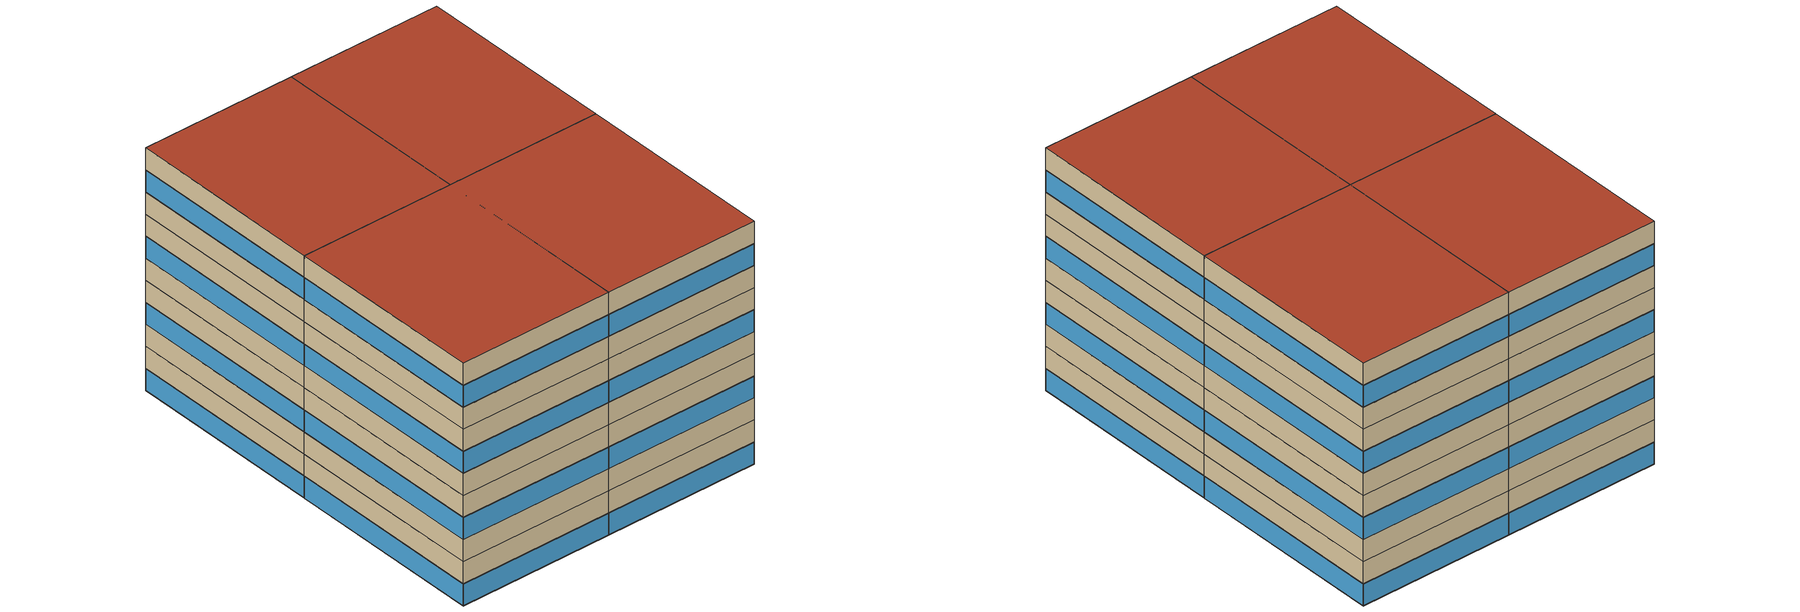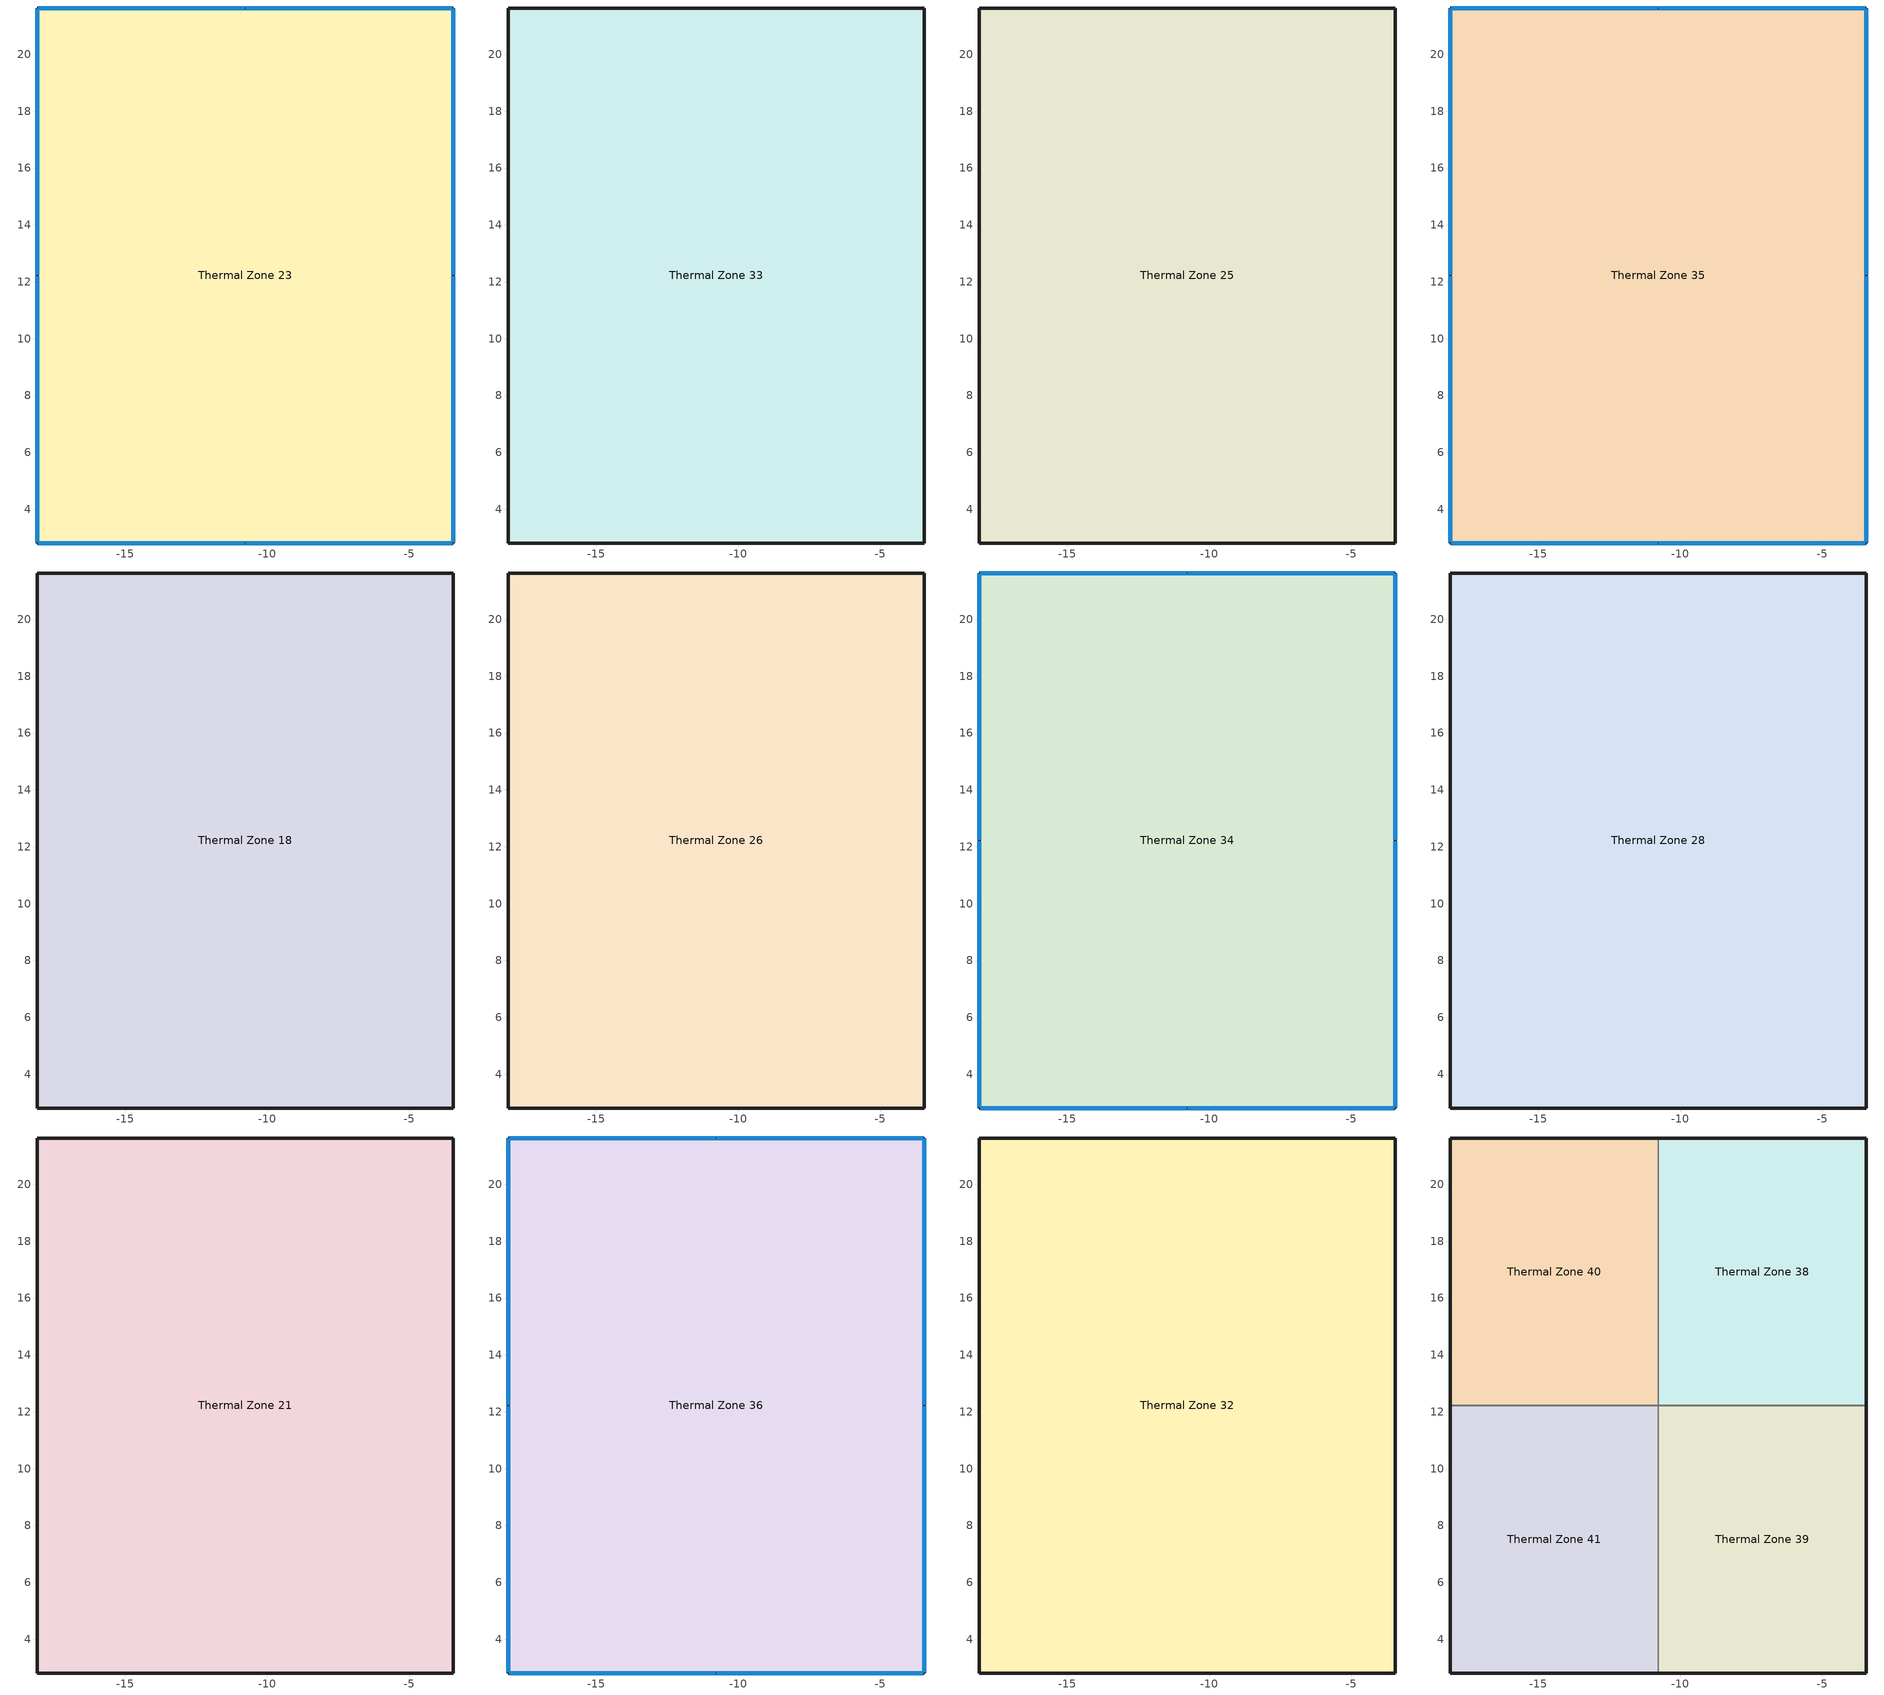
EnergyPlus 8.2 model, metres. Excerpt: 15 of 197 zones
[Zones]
Thermal Zone 23
 floor to Thermal Zone 30 (ASHRAE 90.1-2004 ExtWall Mass ClimateZone 6 Reversed): -18.09,21.63 -10.77,21.63 -3.46,21.63 -3.46,12.22 -3.46,2.81 -10.77,2.81 -18.09,2.81 -18.09,12.22 z13.43
 wall outside (ASHRAE 90.1-2004 ExtWall Mass ClimateZone 6): -10.77,21.63 -18.09,21.63 -18.09,12.22 -18.09,2.81 -10.77,2.81 -3.46,2.81 -3.46,12.22 -3.46,21.63 -10.77,21.63 z13.43:14.47
 window (ASHRAE 90.1-2004 ExtWindow ClimateZone 4-6): -10.8,21.63 -18.06,21.63 / -3.49,21.63 -10.75,21.63 / -3.46,12.25 -3.46,21.6 / -3.46,2.84 -3.46,12.19 / -10.75,2.81 -3.49,2.81 / -18.06,2.81 -10.8,2.81 / -18.09,12.19 -18.09,2.84 / -18.09,21.6 -18.09,12.25 z13.45:14.44
Thermal Zone 33
 floor to Thermal Zone 23 (ASHRAE 90.1-2004 ExtWall Mass ClimateZone 6 Reversed): -18.09,21.63 -10.77,21.63 -3.46,21.63 -3.46,12.22 -3.46,2.81 -10.77,2.81 -18.09,2.81 -18.09,12.22 z14.47
 wall outside (ASHRAE 90.1-2004 ExtWall Mass ClimateZone 6): -10.77,21.63 -18.09,21.63 -18.09,12.22 -18.09,2.81 -10.77,2.81 -3.46,2.81 -3.46,12.22 -3.46,21.63 -10.77,21.63 z14.47:15.5
Thermal Zone 25
 floor to Thermal Zone 33 (ASHRAE 90.1-2004 ExtWall Mass ClimateZone 6 Reversed): -18.09,21.63 -10.77,21.63 -3.46,21.63 -3.46,12.22 -3.46,2.81 -10.77,2.81 -18.09,2.81 -18.09,12.22 z15.5
 wall outside (ASHRAE 90.1-2004 ExtWall Mass ClimateZone 6): -10.77,21.63 -18.09,21.63 -18.09,12.22 -18.09,2.81 -10.77,2.81 -3.46,2.81 -3.46,12.22 -3.46,21.63 -10.77,21.63 z15.5:16.53
Thermal Zone 35
 floor to Thermal Zone 25 (ASHRAE 90.1-2004 ExtWall Mass ClimateZone 6 Reversed): -18.09,21.63 -10.77,21.63 -3.46,21.63 -3.46,12.22 -3.46,2.81 -10.77,2.81 -18.09,2.81 -18.09,12.22 z16.53
 wall outside (ASHRAE 90.1-2004 ExtWall Mass ClimateZone 6): -10.77,21.63 -18.09,21.63 -18.09,12.22 -18.09,2.81 -10.77,2.81 -3.46,2.81 -3.46,12.22 -3.46,21.63 -10.77,21.63 z16.53:17.57
 window (ASHRAE 90.1-2004 ExtWindow ClimateZone 4-6): -10.8,21.63 -18.06,21.63 / -3.49,21.63 -10.75,21.63 / -3.46,12.25 -3.46,21.6 / -3.46,2.84 -3.46,12.19 / -10.75,2.81 -3.49,2.81 / -18.06,2.81 -10.8,2.81 / -18.09,12.19 -18.09,2.84 / -18.09,21.6 -18.09,12.25 z16.55:17.54
Thermal Zone 18
 floor to Thermal Zone 35 (ASHRAE 90.1-2004 ExtWall Mass ClimateZone 6 Reversed): -18.09,21.63 -10.77,21.63 -3.46,21.63 -3.46,12.22 -3.46,2.81 -10.77,2.81 -18.09,2.81 -18.09,12.22 z17.57
 wall outside (ASHRAE 90.1-2004 ExtWall Mass ClimateZone 6): -10.77,21.63 -18.09,21.63 -18.09,12.22 -18.09,2.81 -10.77,2.81 -3.46,2.81 -3.46,12.22 -3.46,21.63 -10.77,21.63 z17.57:18.6
Thermal Zone 26
 floor to Thermal Zone 18 (ASHRAE 90.1-2004 ExtWall Mass ClimateZone 6 Reversed): -18.09,21.63 -10.77,21.63 -3.46,21.63 -3.46,12.22 -3.46,2.81 -10.77,2.81 -18.09,2.81 -18.09,12.22 z18.6
 wall outside (ASHRAE 90.1-2004 ExtWall Mass ClimateZone 6): -10.77,21.63 -18.09,21.63 -18.09,12.22 -18.09,2.81 -10.77,2.81 -3.46,2.81 -3.46,12.22 -3.46,21.63 -10.77,21.63 z18.6:19.63
Thermal Zone 34
 floor to Thermal Zone 26 (ASHRAE 90.1-2004 ExtWall Mass ClimateZone 6 Reversed): -18.09,21.63 -10.77,21.63 -3.46,21.63 -3.46,12.22 -3.46,2.81 -10.77,2.81 -18.09,2.81 -18.09,12.22 z19.63
 wall outside (ASHRAE 90.1-2004 ExtWall Mass ClimateZone 6): -10.77,21.63 -18.09,21.63 -18.09,12.22 -18.09,2.81 -10.77,2.81 -3.46,2.81 -3.46,12.22 -3.46,21.63 -10.77,21.63 z19.63:20.67
 window (ASHRAE 90.1-2004 ExtWindow ClimateZone 4-6): -10.8,21.63 -18.06,21.63 / -3.49,21.63 -10.75,21.63 / -3.46,12.25 -3.46,21.6 / -3.46,2.84 -3.46,12.19 / -10.75,2.81 -3.49,2.81 / -18.06,2.81 -10.8,2.81 / -18.09,12.19 -18.09,2.84 / -18.09,21.6 -18.09,12.25 z19.65:20.64
Thermal Zone 28
 floor to Thermal Zone 34 (ASHRAE 90.1-2004 ExtWall Mass ClimateZone 6 Reversed): -18.09,21.63 -10.77,21.63 -3.46,21.63 -3.46,12.22 -3.46,2.81 -10.77,2.81 -18.09,2.81 -18.09,12.22 z20.67
 wall outside (ASHRAE 90.1-2004 ExtWall Mass ClimateZone 6): -10.77,21.63 -18.09,21.63 -18.09,12.22 -18.09,2.81 -10.77,2.81 -3.46,2.81 -3.46,12.22 -3.46,21.63 -10.77,21.63 z20.67:21.7
Thermal Zone 21
 floor to Thermal Zone 28 (ASHRAE 90.1-2004 ExtWall Mass ClimateZone 6 Reversed): -18.09,21.63 -10.77,21.63 -3.46,21.63 -3.46,12.22 -3.46,2.81 -10.77,2.81 -18.09,2.81 -18.09,12.22 z21.7
 wall outside (ASHRAE 90.1-2004 ExtWall Mass ClimateZone 6): -10.77,21.63 -18.09,21.63 -18.09,12.22 -18.09,2.81 -10.77,2.81 -3.46,2.81 -3.46,12.22 -3.46,21.63 -10.77,21.63 z21.7:22.73
Thermal Zone 36
 floor to Thermal Zone 21 (ASHRAE 90.1-2004 ExtWall Mass ClimateZone 6 Reversed): -18.09,21.63 -10.77,21.63 -3.46,21.63 -3.46,12.22 -3.46,2.81 -10.77,2.81 -18.09,2.81 -18.09,12.22 z22.73
 wall outside (ASHRAE 90.1-2004 ExtWall Mass ClimateZone 6): -10.77,21.63 -18.09,21.63 -18.09,12.22 -18.09,2.81 -10.77,2.81 -3.46,2.81 -3.46,12.22 -3.46,21.63 -10.77,21.63 z22.73:23.77
 window (ASHRAE 90.1-2004 ExtWindow ClimateZone 4-6): -10.8,21.63 -18.06,21.63 / -3.49,21.63 -10.75,21.63 / -3.46,12.25 -3.46,21.6 / -3.46,2.84 -3.46,12.19 / -10.75,2.81 -3.49,2.81 / -18.06,2.81 -10.8,2.81 / -18.09,12.19 -18.09,2.84 / -18.09,21.6 -18.09,12.25 z22.75:23.74
Thermal Zone 32
 floor to Thermal Zone 36 (ASHRAE 90.1-2004 ExtWall Mass ClimateZone 6 Reversed): -18.09,21.63 -10.77,21.63 -3.46,21.63 -3.46,12.22 -3.46,2.81 -10.77,2.81 -18.09,2.81 -18.09,12.22 z23.77
 wall outside (ASHRAE 90.1-2004 ExtWall Mass ClimateZone 6): -10.77,21.63 -18.09,21.63 -18.09,12.22 -18.09,2.81 -10.77,2.81 -3.46,2.81 -3.46,12.22 -3.46,21.63 -10.77,21.63 z23.77:24.8
 roof outside (ASHRAE 90.1-2004 ExtWall Mass ClimateZone 6): -18.09,12.22 -18.09,2.81 -10.77,2.81 -3.46,2.81 -3.46,12.22 -3.46,21.63 -10.77,21.63 -18.09,21.63 z24.8
Thermal Zone 38
 floor ground (ASHRAE 90.1-2004 ExtWall Mass ClimateZone 6): -10.78,21.63 -3.46,21.63 -3.46,12.22 -10.78,12.22 z24.7
 wall outside (ASHRAE 90.1-2004 ExtWall Mass ClimateZone 6): -3.46,12.22 -3.46,21.63 -10.78,21.63 z24.7:24.8
 wall to Thermal Zone 39 (ASHRAE 90.1-2004 ExtWall Mass ClimateZone 6): -10.78,12.22 -3.46,12.22 z24.7:24.8
 wall to Thermal Zone 40 (ASHRAE 90.1-2004 ExtWall Mass ClimateZone 6 Reversed): -10.78,21.63 -10.78,12.22 z24.7:24.8
 roof outside (ASHRAE 90.1-2004 ExtWall Mass ClimateZone 6): -10.78,12.22 -3.46,12.22 -3.46,21.63 -10.78,21.63 z24.8
Thermal Zone 39
 floor ground (ASHRAE 90.1-2004 ExtWall Mass ClimateZone 6): -10.78,12.22 -3.46,12.22 -3.46,2.81 -10.78,2.81 z24.7
 wall outside (ASHRAE 90.1-2004 ExtWall Mass ClimateZone 6): -10.78,2.81 -3.46,2.81 -3.46,12.22 z24.7:24.8
 wall to Thermal Zone 41 (ASHRAE 90.1-2004 ExtWall Mass ClimateZone 6 Reversed): -10.78,12.22 -10.78,2.81 z24.7:24.8
 roof outside (ASHRAE 90.1-2004 ExtWall Mass ClimateZone 6): -10.78,2.81 -3.46,2.81 -3.46,12.22 -10.78,12.22 z24.8
Thermal Zone 40
 floor ground (ASHRAE 90.1-2004 ExtWall Mass ClimateZone 6): -18.09,21.63 -10.77,21.63 -10.77,12.22 -18.09,12.22 z24.7
 wall outside (ASHRAE 90.1-2004 ExtWall Mass ClimateZone 6): -10.77,21.63 -18.09,21.63 -18.09,12.22 z24.7:24.8
 wall to Thermal Zone 41 (ASHRAE 90.1-2004 ExtWall Mass ClimateZone 6): -18.09,12.22 -10.77,12.22 z24.7:24.8
 roof outside (ASHRAE 90.1-2004 ExtWall Mass ClimateZone 6): -18.09,12.22 -10.77,12.22 -10.77,21.63 -18.09,21.63 z24.8
Thermal Zone 41
 floor ground (ASHRAE 90.1-2004 ExtWall Mass ClimateZone 6): -18.09,12.22 -10.77,12.22 -10.77,2.81 -18.09,2.81 z24.7
 wall outside (ASHRAE 90.1-2004 ExtWall Mass ClimateZone 6): -18.09,12.22 -18.09,2.81 -10.77,2.81 z24.7:24.8
 roof outside (ASHRAE 90.1-2004 ExtWall Mass ClimateZone 6): -18.09,2.81 -10.77,2.81 -10.77,12.22 -18.09,12.22 z24.8
[Building]
Building 1: North Axis {deg}=0; Solar Distribution=FullExteriorWithReflections
[Material] Thermal Absorptance=0.9
Name | Roughness | Thickness {m} | Conductivity {W/m-K} | Density {kg/m3} | Specific Heat {J/kg-K} | Solar Absorptance | Visible Absorptance
1/2IN Gypsum | Smooth | 0.0127 | 0.16 | 784.9 | 830 | 0.4 | 0.4
1IN Stucco | Smooth | 0.0253 | 0.6918 | 1858 | 837 | 0.92 | 0.92
8IN CONCRETE HW RefBldg | Rough | 0.2032 | 1.311 | 2240 | 836.8 | 0.7 | 0.7
Mass NonRes Wall Insulation-1.69 | MediumRough | 0.0623673 | 0.049 | 265 | 836.8 | 0.7 | 0.7
[WindowMaterial:SimpleGlazingSystem]
Fixed Window 3.24/0.39/0.31: U-Factor {W/m2-K}=3.23646; Solar Heat Gain Coefficient=0.39; Visible Transmittance=0.31
[Construction]
ASHRAE 90.1-2004 ExtWall Mass ClimateZone 6: 1IN Stucco, 8IN CONCRETE HW RefBldg, Mass NonRes Wall Insulation-1.69, 1/2IN Gypsum
ASHRAE 90.1-2004 ExtWall Mass ClimateZone 6 Reversed: 1/2IN Gypsum, Mass NonRes Wall Insulation-1.69, 8IN CONCRETE HW RefBldg, 1IN Stucco
ASHRAE 90.1-2004 ExtWindow ClimateZone 4-6: Fixed Window 3.24/0.39/0.31
[Zone]
Thermal Zone 18; Thermal Zone 21; Thermal Zone 23; Thermal Zone 25; Thermal Zone 26; Thermal Zone 28; Thermal Zone 32; Thermal Zone 33; Thermal Zone 34; Thermal Zone 35; Thermal Zone 36; Thermal Zone 38; Thermal Zone 39; Thermal Zone 40; Thermal Zone 41
